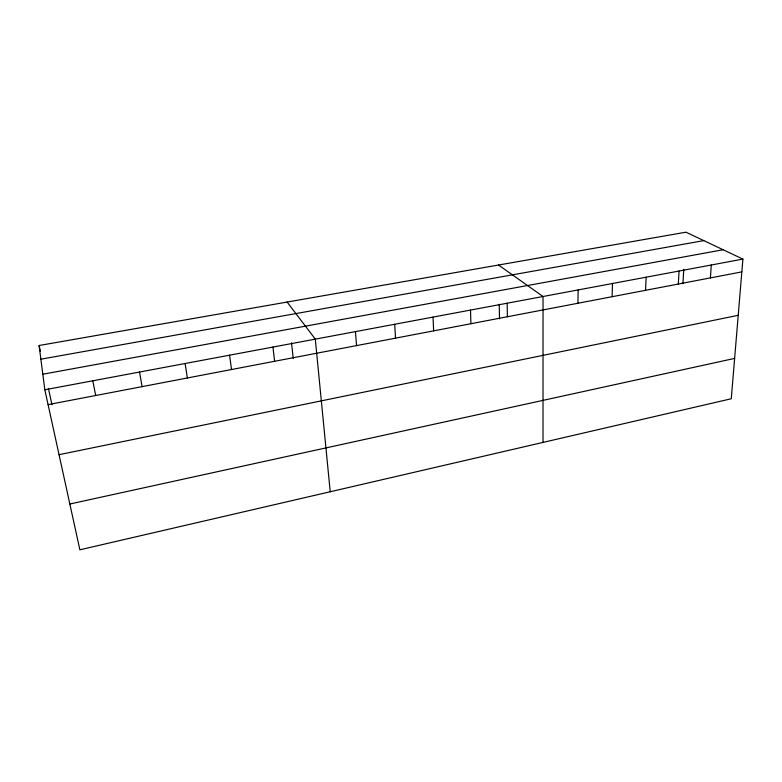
<?xml version="1.0" encoding="UTF-8"?>
<svg xmlns="http://www.w3.org/2000/svg" width="782" height="782" viewBox="0 0 782 782"><rect width="100%" height="100%" fill="white"/><g stroke="black" fill="none" stroke-linecap="round" stroke-linejoin="round"><path stroke-width="1.17" d="M543.011 442.407L543.04 296.505L498.525 265.02M577.947 303.25L578.142 289.927M612.111 296.72L612.492 283.495M645.561 290.317L646.128 277.199M678.317 284.052L679.059 271.041M682.921 283.68L683.771 269.321M710.398 277.913L711.307 265M742.9 259.086L731.268 398.752L79.872 549.814L44.838 389.768L39.1 345.507L685.961 232.186L742.9 259.086L44.838 389.768M69.852 504.009L734.63 358.4M59.051 454.694L738.218 315.302M48.093 404.626L741.835 271.892M42.824 374.216L723.115 249.741M40.879 359.202L703.79 240.612M287.131 302.057L315.302 339.134L330.219 491.751M39.1 345.507L40.351 351.245M48.416 388.41L51.964 404.714M92.794 380.795L95.687 395.516M139.528 372.037L142.099 386.64M185.109 363.513L187.357 377.98M229.576 355.184L231.521 369.534M272.957 347.061L274.609 361.284M291.539 342.799L293.23 358.41M355.439 331.627L356.563 345.605M394.666 324.276L395.536 338.147M433.013 317.101L433.648 330.854M470.5 310.083L470.92 323.728M499.239 304.266L499.512 318.831M507.166 303.221L507.371 316.749"/></g></svg>
